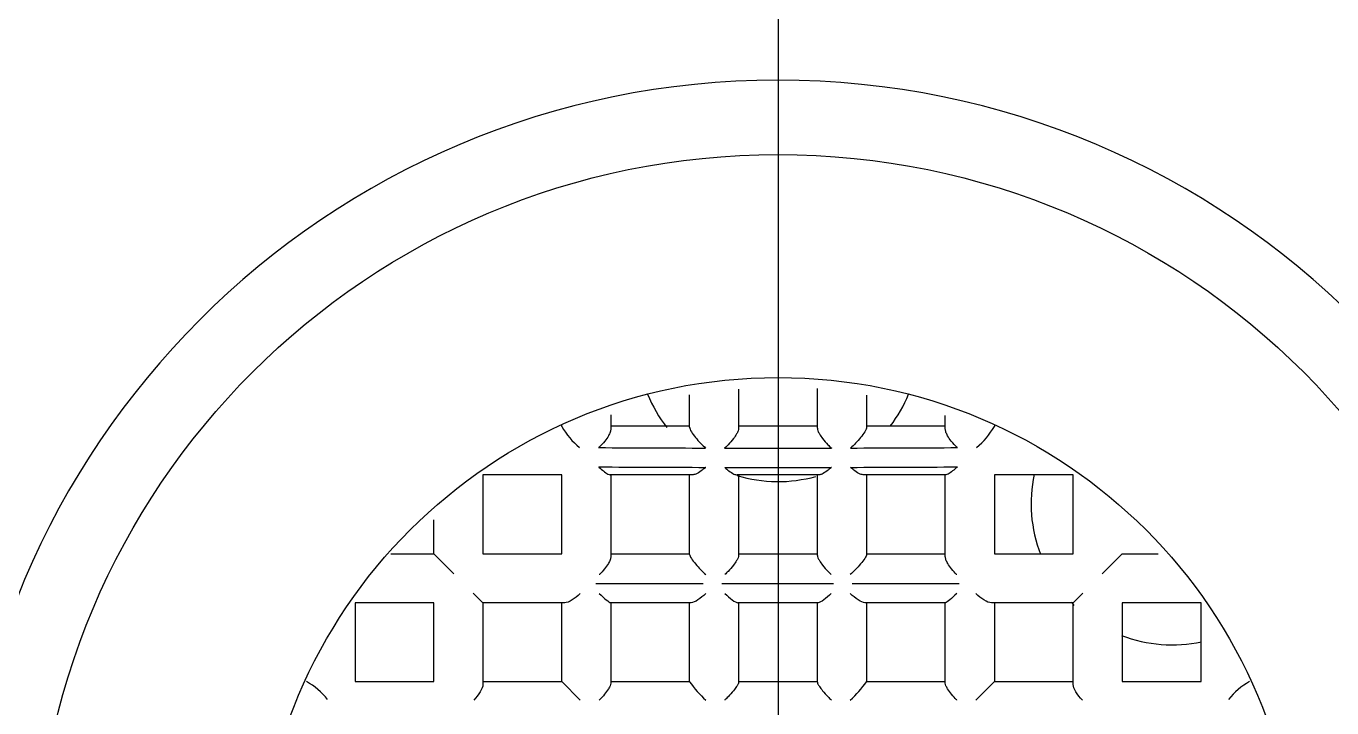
# Model space of a CAD drawing. Header units: millimetres. Extents: x -60 to 7633, y -2614 to 2146.
# Drawn here: x 2470.08 to 2478.86, y -2369.91 to -2365.32 of the extents above; entities that cross this region are included whole.
import ezdxf
from ezdxf.lldxf.tags import DXFTag

# ---------------------------------------------------------------- set-up
doc = ezdxf.new("R2010")
doc.units = ezdxf.units.MM
doc.layers.get('0').update_dxf_attribs({"color": 250})
tags = doc.linetypes.add('CENTER2', pattern=[28.575, 19.05, -3.175, 3.175, -3.175]).pattern_tags.tags
tags[10:11] = [DXFTag(74, 4), DXFTag(75, 0), DXFTag(340, '0'), DXFTag(46, 0.0), DXFTag(50, 0.0), DXFTag(44, 0.0), DXFTag(45, 0.0)]
tags[8:9] = [DXFTag(74, 4), DXFTag(75, 0), DXFTag(340, '0'), DXFTag(46, 0.0), DXFTag(50, 0.0), DXFTag(44, 0.0), DXFTag(45, 0.0)]
tags[6:7] = [DXFTag(74, 4), DXFTag(75, 0), DXFTag(340, '0'), DXFTag(46, 0.0), DXFTag(50, 0.0), DXFTag(44, 0.0), DXFTag(45, 0.0)]
tags[4:5] = [DXFTag(74, 4), DXFTag(75, 0), DXFTag(340, '0'), DXFTag(46, 0.0), DXFTag(50, 0.0), DXFTag(44, 0.0), DXFTag(45, 0.0)]

msp = doc.modelspace()

# ---------------------------------------------------------------- linework, layer by layer
at = {"linetype": 'CENTER2'}
msp.add_line((2475.1336, -2351.1859), (2475.1336, -2391.1859), dxfattribs=at)
at = {"linetype": 'Continuous'}
for p, q in [((2474.8686, -2367.7634), (2474.8686, -2368.0268)), ((2475.3986, -2368.0268), (2475.3986, -2367.7601)), ((2474.5386, -2368.0199), (2474.5386, -2367.8021)), ((2475.7286, -2367.8054), (2475.7286, -2368.0199)), ((2474.0086, -2367.9368), (2474.0086, -2368.0322)), ((2476.2586, -2368.0322), (2476.2586, -2367.941)), ((2473.6786, -2368.0144), (2473.6786, -2368.0046)), ((2474.0086, -2368.0109), (2474.5386, -2368.0109)), ((2474.8686, -2368.0109), (2475.3986, -2368.0109)), ((2475.7286, -2368.0109), (2476.2586, -2368.0109)), ((2476.5886, -2368.0046), (2476.5886, -2368.0144)), ((2473.6786, -2368.3409), (2473.1486, -2368.3409)), ((2473.1486, -2368.3409), (2473.1486, -2368.8709)), ((2473.6786, -2368.8709), (2473.6786, -2368.3409)), ((2474.5563, -2368.3409), (2474.0044, -2368.3409)), ((2474.0086, -2368.3409), (2474.0086, -2368.7462)), ((2474.5386, -2368.5012), (2474.5386, -2368.3409)), ((2475.4092, -2368.3409), (2474.858, -2368.3409)), ((2474.8686, -2368.3409), (2474.8686, -2368.4804)), ((2475.3986, -2368.4804), (2475.3986, -2368.3409)), ((2476.2629, -2368.3409), (2475.7109, -2368.3409)), ((2475.7286, -2368.3409), (2475.7286, -2368.5012)), ((2476.2586, -2368.7462), (2476.2586, -2368.3409)), ((2477.1186, -2368.3409), (2476.5886, -2368.3409)), ((2476.5886, -2368.3409), (2476.5886, -2368.8709)), ((2477.1186, -2368.8709), (2477.1186, -2368.3409)), ((2474.5386, -2368.8762), (2474.5386, -2368.5012)), ((2474.8686, -2368.4804), (2474.8686, -2368.8824)), ((2475.3986, -2368.8824), (2475.3986, -2368.4804)), ((2475.7286, -2368.5012), (2475.7286, -2368.8762)), ((2472.8186, -2368.8709), (2472.8186, -2368.6424)), ((2474.0086, -2368.7462), (2474.0086, -2368.8909)), ((2476.2586, -2368.8909), (2476.2586, -2368.7462)), ((2472.5292, -2368.8709), (2472.8186, -2368.8709)), ((2472.8186, -2368.8709), (2472.954, -2369.0063)), ((2473.1486, -2368.8709), (2473.6786, -2368.8709)), ((2474.0086, -2368.8709), (2474.5386, -2368.8709)), ((2474.8686, -2368.8709), (2475.3986, -2368.8709)), ((2475.7286, -2368.8709), (2476.2586, -2368.8709)), ((2476.5886, -2368.8709), (2477.1186, -2368.8709)), ((2477.4486, -2368.8709), (2477.3132, -2369.0063)), ((2477.4486, -2368.8709), (2477.6893, -2368.8709)), ((2473.9083, -2369.0709), (2474.6301, -2369.0709)), ((2474.7563, -2369.0709), (2475.5057, -2369.0709)), ((2475.6327, -2369.0709), (2476.3522, -2369.0709)), ((2472.8186, -2369.2009), (2472.2886, -2369.2009)), ((2472.2886, -2369.2009), (2472.2886, -2369.7309)), ((2472.8186, -2369.7309), (2472.8186, -2369.2009)), ((2473.084, -2369.1363), (2473.1486, -2369.2009)), ((2473.3713, -2369.2009), (2473.1486, -2369.2009)), ((2473.1486, -2369.2009), (2473.1486, -2369.4236)), ((2473.6985, -2369.2009), (2473.3713, -2369.2009)), ((2473.6786, -2369.7309), (2473.6786, -2369.2009)), ((2474.55, -2369.2009), (2474.0072, -2369.2009)), ((2474.0086, -2369.2009), (2474.0086, -2369.7421)), ((2474.5386, -2369.7322), (2474.5386, -2369.2009)), ((2475.4038, -2369.2009), (2474.8634, -2369.2009)), ((2474.8686, -2369.2009), (2474.8686, -2369.7359)), ((2475.3986, -2369.7359), (2475.3986, -2369.2009)), ((2476.26, -2369.2009), (2475.7172, -2369.2009)), ((2475.7286, -2369.2009), (2475.7286, -2369.7322)), ((2476.2586, -2369.7421), (2476.2586, -2369.2009)), ((2476.8959, -2369.2009), (2476.5687, -2369.2009)), ((2476.5886, -2369.2009), (2476.5886, -2369.7309)), ((2477.1186, -2369.2009), (2476.8959, -2369.2009)), ((2477.1832, -2369.1363), (2477.1186, -2369.2009)), ((2477.1186, -2369.4236), (2477.1186, -2369.2009)), ((2477.4486, -2369.2009), (2477.4486, -2369.7309)), ((2477.9786, -2369.2009), (2477.4486, -2369.2009)), ((2477.9786, -2369.7309), (2477.9786, -2369.2009)), ((2473.1486, -2369.4236), (2473.1486, -2369.7509)), ((2477.1186, -2369.7509), (2477.1186, -2369.4236)), ((2472.2886, -2369.7309), (2472.8186, -2369.7309)), ((2473.1486, -2369.7309), (2473.6786, -2369.7309)), ((2473.6786, -2369.7309), (2473.8034, -2369.8557)), ((2474.0086, -2369.7309), (2474.5386, -2369.7309)), ((2474.8686, -2369.7309), (2475.3986, -2369.7309)), ((2475.7286, -2369.7309), (2476.2586, -2369.7309)), ((2476.5886, -2369.7309), (2476.4638, -2369.8557)), ((2476.5886, -2369.7309), (2477.1186, -2369.7309)), ((2477.4486, -2369.7309), (2477.9786, -2369.7309))]:
    msp.add_line(p, q, dxfattribs=at)
for radius in [5, 3.5]:
    msp.add_circle((2475.1336, -2371.1859), radius, dxfattribs=at)
for centre, radius, start, end in [((2475.1336, -2371.1859), 10.3, 90, 270), ((2475.1336, -2371.1859), 10.3, 270, 90), ((2475.1336, -2371.1859), 8.8, 90, 270), ((2475.1336, -2371.1859), 8.8, 270, 90), ((2475.1336, -2371.1859), 5.5, 90, 270), ((2475.1336, -2371.1859), 5.5, 270, 90), ((2475.1336, -2367.4359), 0.95, 202.3989, 218.14147), ((2475.1336, -2367.4359), 0.95, 322.6058, 337.6011), ((2474.1273, -2367.7572), 0.5172, 209.82158, 230.56316), ((2476.1399, -2367.7572), 0.5172, 309.43684, 330.17842), ((2475.3603, -2103.1804), 264.9809, 269.690098, 269.845662), ((2475.1336, -2181.0309), 187.13, 269.890048, 270.109952), ((2474.9069, -2103.1983), 264.9629, 270.154333, 270.309907), ((2475.3834, -2117.5068), 250.7845, 269.667435, 269.831723), ((2475.1336, -2196.5535), 171.7374, 269.880279, 270.119721), ((2474.8837, -2117.4872), 250.8041, 270.168283, 270.332559), ((2475.1336, -2367.4359), 0.95, 253.13791, 285.55951), ((2477.7853, -2368.5343), 0.95, 168.09352, 201.02038), ((2477.7853, -2368.5343), 0.95, 224.18356, 225.90639), ((2477.7853, -2368.5343), 0.95, 248.9602, 281.99438), ((2471.7049, -2370.1796), 0.5172, 39.43684, 60.17842), ((2478.5623, -2370.1796), 0.5172, 119.82158, 140.56316), ((2475.1247, -2369.3246), 0.7139, 214.81173, 228.06715), ((2475.1425, -2369.3246), 0.7139, 311.93285, 325.18827)]:
    msp.add_arc(centre, radius, start, end, dxfattribs=at)
for points, knots in [([(2474.0086, -2368.0322), (2474.0086, -2368.0384), (2474.007, -2368.0458), (2474.0043, -2368.0534), (2474.0016, -2368.0611), (2473.9978, -2368.0692), (2473.9932, -2368.0773), (2473.9863, -2368.0895), (2473.9776, -2368.102), (2473.9682, -2368.1138), (2473.9562, -2368.1288), (2473.9426, -2368.1432), (2473.9286, -2368.156), (2473.9281, -2368.1565), (2473.9276, -2368.1569), (2473.9271, -2368.1574)], [0, 0, 0, 0, 0.183182, 0.183182, 0.183182, 0.364326, 0.364326, 0.364326, 0.63811, 0.63811, 0.63811, 0.987958, 0.987958, 0.987958, 1, 1, 1, 1]), ([(2474.5386, -2368.0199), (2474.5386, -2368.0341), (2474.5575, -2368.0638), (2474.5996, -2368.1156), (2474.6235, -2368.14), (2474.6465, -2368.1603)], [0, 0, 0, 0, 0.5, 0.5, 1, 1, 1, 1]), ([(2474.8686, -2368.0268), (2474.8686, -2368.0317), (2474.8673, -2368.0379), (2474.8649, -2368.0445), (2474.8626, -2368.051), (2474.8592, -2368.0582), (2474.8551, -2368.0654), (2474.8492, -2368.0758), (2474.8419, -2368.0867), (2474.8339, -2368.0972), (2474.823, -2368.1115), (2474.8107, -2368.1255), (2474.7981, -2368.1383), (2474.7908, -2368.1457), (2474.7834, -2368.1527), (2474.7759, -2368.1593), (2474.7755, -2368.1597), (2474.775, -2368.1601), (2474.7745, -2368.1606)], [0, 0, 0, 0, 0.151079, 0.151079, 0.151079, 0.300732, 0.300732, 0.300732, 0.51881, 0.51881, 0.51881, 0.818547, 0.818547, 0.818547, 0.989051, 0.989051, 0.989051, 1, 1, 1, 1]), ([(2475.3986, -2368.0268), (2475.3986, -2368.0317), (2475.3999, -2368.0379), (2475.4023, -2368.0445), (2475.4046, -2368.051), (2475.4081, -2368.0582), (2475.4121, -2368.0654), (2475.418, -2368.0758), (2475.4253, -2368.0867), (2475.4333, -2368.0972), (2475.4442, -2368.1115), (2475.4565, -2368.1255), (2475.4691, -2368.1383), (2475.4764, -2368.1457), (2475.4838, -2368.1527), (2475.4913, -2368.1593), (2475.4918, -2368.1597), (2475.4922, -2368.1601), (2475.4927, -2368.1606)], [0, 0, 0, 0, 0.151079, 0.151079, 0.151079, 0.300732, 0.300732, 0.300732, 0.51881, 0.51881, 0.51881, 0.818547, 0.818547, 0.818547, 0.989051, 0.989051, 0.989051, 1, 1, 1, 1]), ([(2475.7286, -2368.0199), (2475.7286, -2368.0341), (2475.7098, -2368.0638), (2475.6676, -2368.1156), (2475.6437, -2368.14), (2475.6207, -2368.1603)], [0, 0, 0, 0, 0.5, 0.5, 1, 1, 1, 1]), ([(2476.3401, -2368.1574), (2476.3396, -2368.1569), (2476.3391, -2368.1565), (2476.3386, -2368.156), (2476.3246, -2368.1432), (2476.311, -2368.1288), (2476.299, -2368.1138), (2476.2896, -2368.102), (2476.2809, -2368.0895), (2476.274, -2368.0773), (2476.2694, -2368.0692), (2476.2656, -2368.0611), (2476.2629, -2368.0534), (2476.2602, -2368.0458), (2476.2586, -2368.0384), (2476.2586, -2368.0322)], [0, 0, 0, 0, 0.012042, 0.012042, 0.012042, 0.36189, 0.36189, 0.36189, 0.635674, 0.635674, 0.635674, 0.816818, 0.816818, 0.816818, 1, 1, 1, 1]), ([(2473.9278, -2368.2871), (2473.9282, -2368.2875), (2473.9287, -2368.2879), (2473.9291, -2368.2883), (2473.9396, -2368.2977), (2473.9497, -2368.3065), (2473.9593, -2368.314), (2473.9703, -2368.3228), (2473.9807, -2368.3302), (2473.9892, -2368.3351), (2473.9955, -2368.3387), (2474.0009, -2368.3409), (2474.0044, -2368.3409)], [0, 0, 0, 0, 0.013705, 0.013705, 0.013705, 0.340198, 0.340198, 0.340198, 0.720806, 0.720806, 0.720806, 1, 1, 1, 1]), ([(2474.6469, -2368.2902), (2474.6464, -2368.2906), (2474.6459, -2368.2911), (2474.6455, -2368.2915), (2474.6359, -2368.2998), (2474.6262, -2368.3075), (2474.6166, -2368.3142), (2474.6042, -2368.3229), (2474.5918, -2368.3302), (2474.5805, -2368.3349), (2474.5716, -2368.3387), (2474.5632, -2368.3409), (2474.5563, -2368.3409)], [0, 0, 0, 0, 0.01499, 0.01499, 0.01499, 0.31191, 0.31191, 0.31191, 0.698733, 0.698733, 0.698733, 1, 1, 1, 1]), ([(2474.7748, -2368.2905), (2474.7752, -2368.2909), (2474.7757, -2368.2913), (2474.7761, -2368.2917), (2474.7851, -2368.2996), (2474.7941, -2368.3068), (2474.8027, -2368.3132), (2474.8149, -2368.3223), (2474.8269, -2368.3299), (2474.8373, -2368.3349), (2474.8452, -2368.3386), (2474.8524, -2368.3409), (2474.858, -2368.3409)], [0, 0, 0, 0, 0.014552, 0.014552, 0.014552, 0.296996, 0.296996, 0.296996, 0.698185, 0.698185, 0.698185, 1, 1, 1, 1]), ([(2475.4925, -2368.2905), (2475.492, -2368.2909), (2475.4915, -2368.2913), (2475.4911, -2368.2917), (2475.4821, -2368.2996), (2475.4731, -2368.3068), (2475.4645, -2368.3132), (2475.4523, -2368.3223), (2475.4403, -2368.3299), (2475.4299, -2368.3349), (2475.422, -2368.3386), (2475.4148, -2368.3409), (2475.4092, -2368.3409)], [0, 0, 0, 0, 0.014552, 0.014552, 0.014552, 0.296996, 0.296996, 0.296996, 0.698185, 0.698185, 0.698185, 1, 1, 1, 1]), ([(2475.7109, -2368.3409), (2475.704, -2368.3409), (2475.6956, -2368.3387), (2475.6867, -2368.3349), (2475.6754, -2368.3302), (2475.663, -2368.3229), (2475.6506, -2368.3142), (2475.641, -2368.3075), (2475.6313, -2368.2998), (2475.6218, -2368.2915), (2475.6213, -2368.2911), (2475.6208, -2368.2906), (2475.6203, -2368.2902)], [0, 0, 0, 0, 0.301267, 0.301267, 0.301267, 0.68809, 0.68809, 0.68809, 0.98501, 0.98501, 0.98501, 1, 1, 1, 1]), ([(2476.3394, -2368.2871), (2476.339, -2368.2875), (2476.3385, -2368.2879), (2476.3381, -2368.2883), (2476.3276, -2368.2977), (2476.3175, -2368.3065), (2476.3079, -2368.314), (2476.2969, -2368.3228), (2476.2865, -2368.3302), (2476.278, -2368.3351), (2476.2718, -2368.3387), (2476.2664, -2368.3409), (2476.2629, -2368.3409)], [0, 0, 0, 0, 0.013705, 0.013705, 0.013705, 0.340198, 0.340198, 0.340198, 0.720806, 0.720806, 0.720806, 1, 1, 1, 1]), ([(2474.0086, -2368.8909), (2474.0086, -2368.8971), (2474.007, -2368.9044), (2474.0042, -2368.9122), (2474.0014, -2368.9198), (2473.9974, -2368.928), (2473.9927, -2368.9362), (2473.9855, -2368.9486), (2473.9764, -2368.9614), (2473.9665, -2368.9735), (2473.9561, -2368.9863), (2473.9445, -2368.9987), (2473.9325, -2369.0101), (2473.932, -2369.0106), (2473.9315, -2369.011), (2473.931, -2369.0115)], [0, 0, 0, 0, 0.193472, 0.193472, 0.193472, 0.384698, 0.384698, 0.384698, 0.678326, 0.678326, 0.678326, 0.987694, 0.987694, 0.987694, 1, 1, 1, 1]), ([(2474.5386, -2368.8762), (2474.5386, -2368.8871), (2474.5576, -2368.9149), (2474.6003, -2368.9655), (2474.6244, -2368.9901), (2474.6477, -2369.0115)], [0, 0, 0, 0, 0.5, 0.5, 1, 1, 1, 1]), ([(2474.8686, -2368.8824), (2474.8686, -2368.8867), (2474.8673, -2368.8922), (2474.8649, -2368.8982), (2474.8625, -2368.9043), (2474.8591, -2368.911), (2474.8551, -2368.9178), (2474.8491, -2368.9278), (2474.8417, -2368.9384), (2474.8337, -2368.9487), (2474.8226, -2368.963), (2474.81, -2368.9771), (2474.7971, -2368.9903), (2474.7904, -2368.9972), (2474.7836, -2369.0038), (2474.7767, -2369.0102), (2474.7762, -2369.0106), (2474.7758, -2369.011), (2474.7753, -2369.0115)], [0, 0, 0, 0, 0.152296, 0.152296, 0.152296, 0.303133, 0.303133, 0.303133, 0.524406, 0.524406, 0.524406, 0.830898, 0.830898, 0.830898, 0.989077, 0.989077, 0.989077, 1, 1, 1, 1]), ([(2475.3986, -2368.8824), (2475.3986, -2368.8867), (2475.3999, -2368.8922), (2475.4023, -2368.8982), (2475.4047, -2368.9043), (2475.4081, -2368.911), (2475.4121, -2368.9178), (2475.4181, -2368.9278), (2475.4255, -2368.9384), (2475.4335, -2368.9487), (2475.4446, -2368.963), (2475.4572, -2368.9771), (2475.4701, -2368.9903), (2475.4768, -2368.9972), (2475.4836, -2369.0038), (2475.4905, -2369.0102), (2475.491, -2369.0106), (2475.4914, -2369.011), (2475.4919, -2369.0115)], [0, 0, 0, 0, 0.152296, 0.152296, 0.152296, 0.303133, 0.303133, 0.303133, 0.524406, 0.524406, 0.524406, 0.830898, 0.830898, 0.830898, 0.989077, 0.989077, 0.989077, 1, 1, 1, 1]), ([(2475.7286, -2368.8762), (2475.7286, -2368.8871), (2475.7096, -2368.9149), (2475.6669, -2368.9655), (2475.6428, -2368.9901), (2475.6195, -2369.0115)], [0, 0, 0, 0, 0.5, 0.5, 1, 1, 1, 1]), ([(2476.3362, -2369.0115), (2476.3357, -2369.011), (2476.3352, -2369.0106), (2476.3347, -2369.0101), (2476.3227, -2368.9987), (2476.3111, -2368.9863), (2476.3007, -2368.9735), (2476.2908, -2368.9614), (2476.2817, -2368.9486), (2476.2745, -2368.9362), (2476.2698, -2368.928), (2476.2658, -2368.9198), (2476.263, -2368.9122), (2476.2602, -2368.9044), (2476.2586, -2368.8971), (2476.2586, -2368.8909)], [0, 0, 0, 0, 0.012306, 0.012306, 0.012306, 0.321674, 0.321674, 0.321674, 0.615302, 0.615302, 0.615302, 0.806528, 0.806528, 0.806528, 1, 1, 1, 1]), ([(2473.931, -2369.1391), (2473.948, -2369.1552), (2473.9641, -2369.1698), (2473.9916, -2369.1925), (2474.0032, -2369.2009), (2474.0072, -2369.2009)], [0, 0, 0, 0, 0.5, 0.5, 1, 1, 1, 1]), ([(2474.6477, -2369.1391), (2474.63, -2369.1555), (2474.6118, -2369.1702), (2474.5774, -2369.1929), (2474.561, -2369.2009), (2474.55, -2369.2009)], [0, 0, 0, 0, 0.5, 0.5, 1, 1, 1, 1]), ([(2474.7753, -2369.1391), (2474.7928, -2369.1554), (2474.8102, -2369.17), (2474.8416, -2369.1927), (2474.8557, -2369.2009), (2474.8634, -2369.2009)], [0, 0, 0, 0, 0.5, 0.5, 1, 1, 1, 1]), ([(2475.4919, -2369.1391), (2475.4744, -2369.1554), (2475.457, -2369.17), (2475.4256, -2369.1927), (2475.4115, -2369.2009), (2475.4038, -2369.2009)], [0, 0, 0, 0, 0.5, 0.5, 1, 1, 1, 1]), ([(2475.7172, -2369.2009), (2475.7062, -2369.2009), (2475.6898, -2369.1929), (2475.6554, -2369.1702), (2475.6372, -2369.1555), (2475.6195, -2369.1391)], [0, 0, 0, 0, 0.5, 0.5, 1, 1, 1, 1]), ([(2476.3362, -2369.1391), (2476.3192, -2369.1552), (2476.3031, -2369.1698), (2476.2756, -2369.1925), (2476.264, -2369.2009), (2476.26, -2369.2009)], [0, 0, 0, 0, 0.5, 0.5, 1, 1, 1, 1]), ([(2474.0086, -2369.7421), (2474.0086, -2369.7468), (2474.007, -2369.7528), (2474.0042, -2369.7594), (2474.0015, -2369.7659), (2473.9976, -2369.7732), (2473.993, -2369.7806), (2473.9858, -2369.7922), (2473.9767, -2369.8045), (2473.9668, -2369.8166), (2473.9562, -2369.8294), (2473.9446, -2369.8422), (2473.9324, -2369.8543), (2473.932, -2369.8548), (2473.9315, -2369.8553), (2473.931, -2369.8557)], [0, 0, 0, 0, 0.190389, 0.190389, 0.190389, 0.378439, 0.378439, 0.378439, 0.674044, 0.674044, 0.674044, 0.987877, 0.987877, 0.987877, 1, 1, 1, 1]), ([(2474.8686, -2369.7359), (2474.8686, -2369.7388), (2474.8673, -2369.7429), (2474.8649, -2369.7478), (2474.8626, -2369.7527), (2474.8592, -2369.7583), (2474.8551, -2369.7643), (2474.8492, -2369.7731), (2474.8418, -2369.7829), (2474.8338, -2369.7926), (2474.8227, -2369.8062), (2474.8101, -2369.8202), (2474.7973, -2369.8336), (2474.7905, -2369.8406), (2474.7836, -2369.8476), (2474.7767, -2369.8544), (2474.7762, -2369.8548), (2474.7758, -2369.8553), (2474.7753, -2369.8557)], [0, 0, 0, 0, 0.151404, 0.151404, 0.151404, 0.301338, 0.301338, 0.301338, 0.522087, 0.522087, 0.522087, 0.829533, 0.829533, 0.829533, 0.989116, 0.989116, 0.989116, 1, 1, 1, 1]), ([(2475.3986, -2369.7359), (2475.3986, -2369.7388), (2475.3999, -2369.7429), (2475.4023, -2369.7478), (2475.4046, -2369.7527), (2475.408, -2369.7583), (2475.4121, -2369.7643), (2475.418, -2369.7731), (2475.4254, -2369.7829), (2475.4334, -2369.7926), (2475.4445, -2369.8062), (2475.4571, -2369.8202), (2475.4699, -2369.8336), (2475.4767, -2369.8406), (2475.4836, -2369.8476), (2475.4905, -2369.8544), (2475.491, -2369.8548), (2475.4914, -2369.8553), (2475.4919, -2369.8557)], [0, 0, 0, 0, 0.151404, 0.151404, 0.151404, 0.301338, 0.301338, 0.301338, 0.522087, 0.522087, 0.522087, 0.829533, 0.829533, 0.829533, 0.989116, 0.989116, 0.989116, 1, 1, 1, 1]), ([(2476.3362, -2369.8557), (2476.3357, -2369.8553), (2476.3352, -2369.8548), (2476.3348, -2369.8543), (2476.3227, -2369.8422), (2476.311, -2369.8294), (2476.3004, -2369.8166), (2476.2905, -2369.8045), (2476.2814, -2369.7922), (2476.2742, -2369.7806), (2476.2696, -2369.7732), (2476.2657, -2369.7659), (2476.263, -2369.7594), (2476.2602, -2369.7528), (2476.2586, -2369.7468), (2476.2586, -2369.7421)], [0, 0, 0, 0, 0.012123, 0.012123, 0.012123, 0.325956, 0.325956, 0.325956, 0.621561, 0.621561, 0.621561, 0.809611, 0.809611, 0.809611, 1, 1, 1, 1])]:
    msp.add_open_spline(points, degree=3, knots=knots, dxfattribs=at)
for points in [[(2473.8034, -2369.1391), (2473.7687, -2369.1722), (2473.7265, -2369.2009), (2473.6985, -2369.2009)], [(2476.5687, -2369.2009), (2476.5407, -2369.2009), (2476.4985, -2369.1722), (2476.4638, -2369.1391)], [(2473.1486, -2369.7509), (2473.1486, -2369.7788), (2473.1199, -2369.821), (2473.0868, -2369.8557)], [(2477.1804, -2369.8557), (2477.1473, -2369.821), (2477.1186, -2369.7788), (2477.1186, -2369.7509)]]:
    msp.add_open_spline(points, degree=3, dxfattribs=at)

doc.saveas('drawing.dxf')
